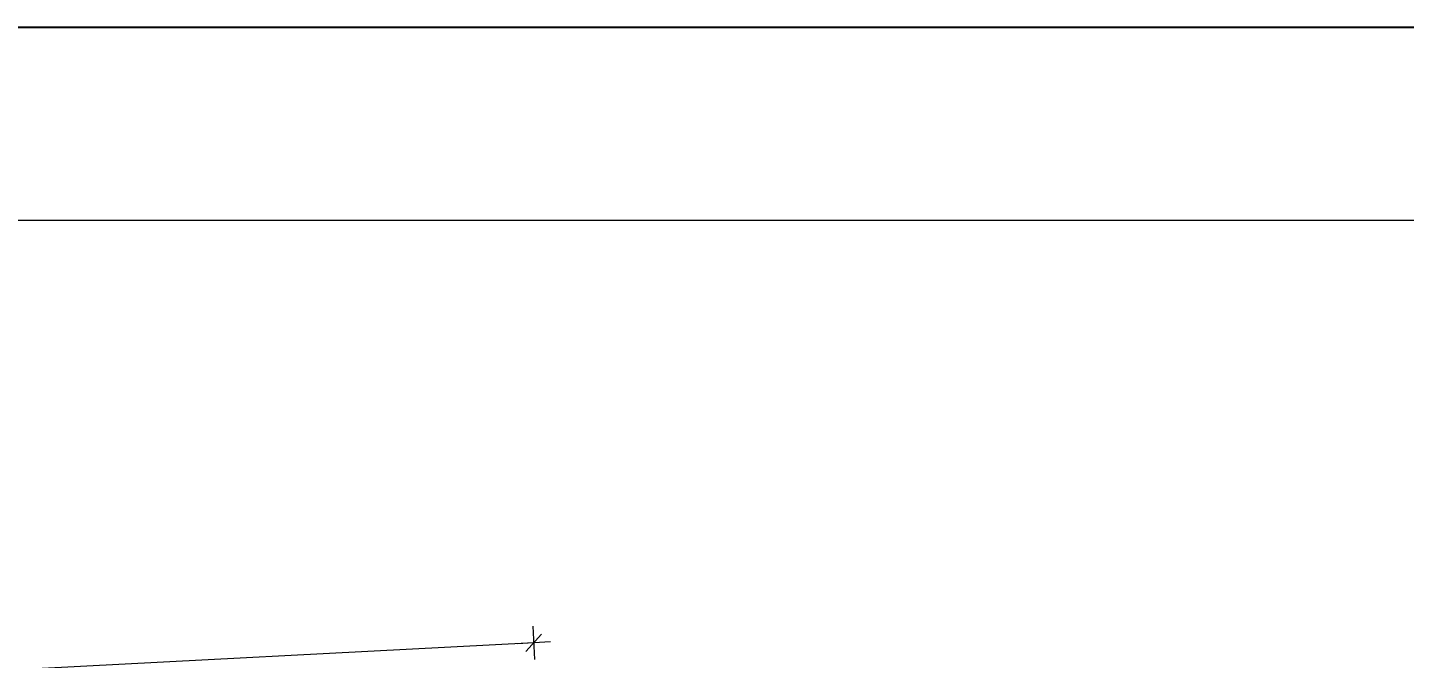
# Model space of a CAD drawing. Header units: inches. Extents: x -5587 to 4723, y -10407 to -7342.
# Drawn here: x 2037.1 to 2368, y -7494 to -7342.3 of the extents above; entities that cross this region are included whole.
import ezdxf

# ---------------------------------------------------------------- set-up
doc = ezdxf.new("R2010")
doc.units = ezdxf.units.IN
doc.header["$LTSCALE"] = 0.5
doc.header["$MEASUREMENT"] = 0
doc.header["$PDMODE"] = 66
doc.layers.add('DIM', color=180, linetype='Continuous', lineweight=5)
doc.layers.add('ELE1', color=3, linetype='Continuous', lineweight=9)
doc.styles.add('arial', font='arial.ttf')
doc.dimstyles.new('1 96', dxfattribs={"dimtxt": 6.5, "dimasz": 4, "dimexe": 0, "dimexo": 0, "dimgap": 3, "dimtad": 1, "dimdec": 0, "dimzin": 11, "dimdsep": 46, "dimlunit": 3, "dimtxsty": 'arial', "dimblk": 'oblique', "dimcen": 4, "dimse1": 1, "dimse2": 1, "dimclrd": 256, "dimclre": 256, "dimclrt": 256, "dimadec": 0, "dimazin": 0, "dimtfac": 1, "dimtdec": 0, "dimtix": 1, "dimtmove": 0, "dimatfit": 3, "dimldrblk": 'Arrow2', "dimfxl": 1, "dimtolj": 1, "dimtzin": 0, "dimlwd": -1, "dimlwe": 9, "dimarcsym": 0})

# ---------------------------------------------------------------- blocks, each defined once
blk = doc.blocks.new('oblique')
at = {"lineweight": 9}
for p, q in [((0, 1), (0, -1)), ((1, 0), (-1, 0)), ((-0.5, -0.5), (0.5, 0.5))]:
    blk.add_line(p, q, dxfattribs=at)
blk = doc.blocks.new('*D744')
at = {"layer": 'Defpoints', "color": 0, "transparency": 16777216}
for p in [(1824.85, -7507.56), (2160.66, -7526.96), (1826.77, -7544.32)]:
    blk.add_point(p, dxfattribs=at)
at = {"layer": 'DIM', "transparency": 16777216}
blk.add_line((2158.75, -7490.2), (1824.85, -7507.56), dxfattribs=at)
at = {"layer": 'DIM', "transparency": 16777216, "xscale": 4, "yscale": 4, "zscale": 4}
for p, rotation in [((2158.75, -7490.2), 2.975964946168395), ((1824.85, -7507.56), 182.9759649461684)]:
    blk.add_blockref('oblique', p, dxfattribs=dict(at, rotation=rotation))
at = {"layer": 'DIM', "transparency": 16777216, "insert": (1991.47, -7492.57), "char_height": 6.5, "attachment_point": 5, "rotation": 2.976, "style": 'arial'}
blk.add_mtext('\\A1;27\'-10"', dxfattribs=at)
blk = doc.blocks.new('_Oblique')
at = {"color": 0, "linetype": 'ByBlock', "lineweight": -2}
blk.add_line((-0.5, -0.5), (0.5, 0.5), dxfattribs=at)
blk = doc.blocks.new('Arrow2')
for p, q in [((-4.103, 0.747), (-3.084, 0)), ((0, 0), (-4.103, 0.747)), ((-3.084, 0), (-4.103, -0.747)), ((-4.103, -0.747), (0, 0))]:
    blk.add_line(p, q)
blk.add_solid([(-4.103, 0.747), (0, 0), (-3.084, 0), (-4.103, -0.747)])

msp = doc.modelspace()

# ---------------------------------------------------------------- linework, layer by layer
at = {"layer": 'Defpoints'}
msp.add_lwpolyline([(3549.96, -7342.34), (372.36, -7342.34), (372.36, -9590.31), (3549.96, -9590.31)], close=True, dxfattribs=at)
at = {"layer": 'ELE1'}
msp.add_lwpolyline([(418.68, -7388.66), (3503.64, -7388.66), (3503.64, -9543.99), (418.68, -9543.99)], close=True, dxfattribs=at)

# ---------------------------------------------------------------- dimensions: what is measured, and where the dimension line sits
at = {"layer": 'DIM'}
dim = msp.add_aligned_dim(p1=(2160.66, -7526.96), p2=(1826.77, -7544.32), distance=-36.81, dimstyle='1 96', dxfattribs=at)
dim.commit()
dim.dimension.update_dxf_attribs({"geometry": '*D744', "text_midpoint": (1991.47, -7492.57)})

doc.saveas('drawing.dxf')
